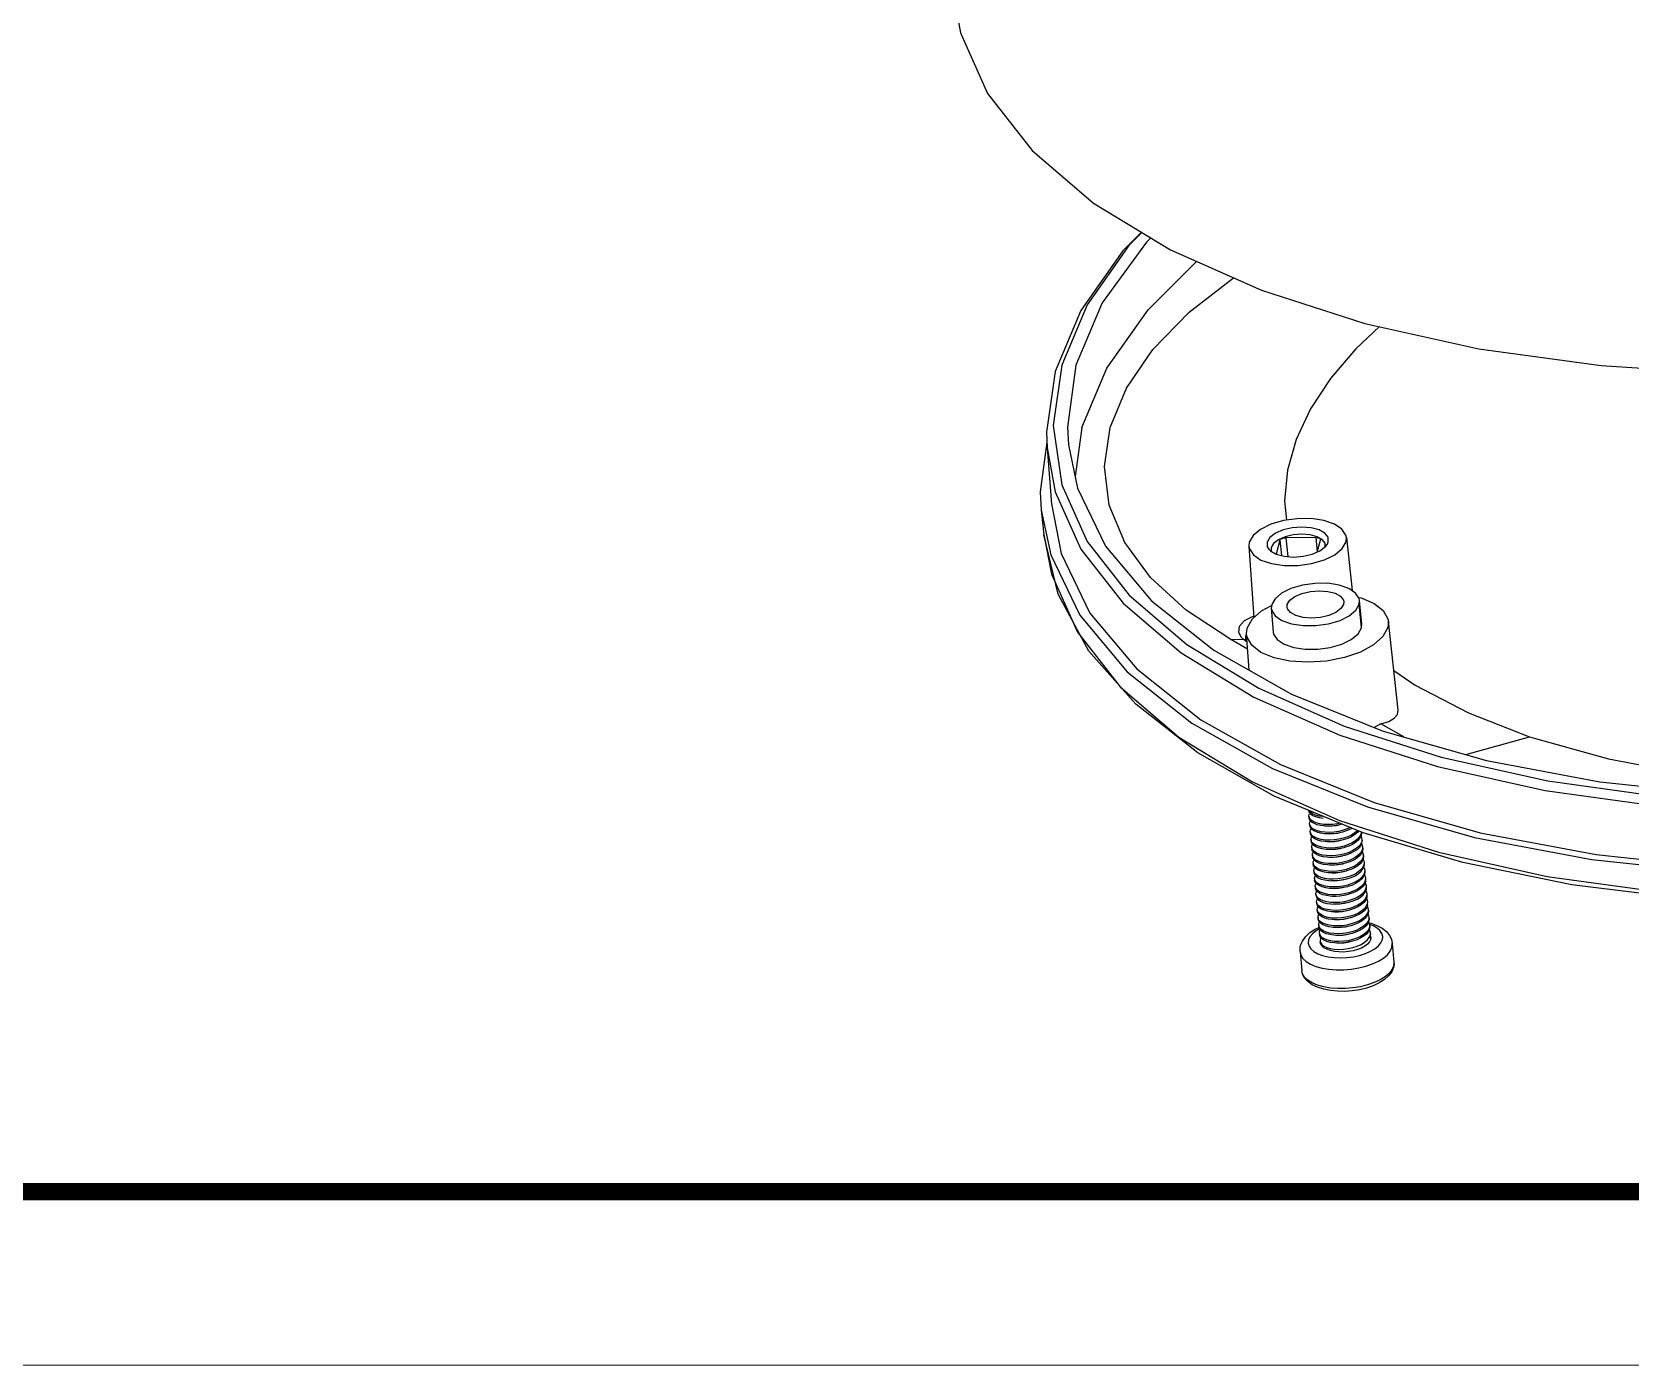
# Model space of a CAD drawing. Header units: millimetres. Extents: x 3608 to 4003, y 1445 to 1719.
# Drawn here: x 3747.9 to 3810.7, y 1444.6 to 1497 of the extents above; entities that cross this region are included whole.
import ezdxf

# ---------------------------------------------------------------- set-up
doc = ezdxf.new("R2010")
doc.units = ezdxf.units.MM
doc.layers.add('02___PRT_ALL_AXES', color=7, linetype='Continuous')
doc.layers.add('06___PRT_ALL_SURFS', color=7, linetype='Continuous')
doc.layers.add('from', color=7, linetype='Continuous', lineweight=13)

# ---------------------------------------------------------------- blocks, each defined once
blk = doc.blocks.new('A$C67255E6B')
at = {"color": 7, "linetype": 'Continuous'}
for p, q in [((9.27, 39.897), (7.834, 36.479)), ((7.834, 36.479), (7.354, 33.063)), ((9.342, 33.33), (8.955, 30.575)), ((7.354, 33.063), (7.387, 32.192)), ((7.387, 32.192), (7.623, 29.035)), ((7.057, 28.689), (7.195, 27.305)), ((7.195, 27.305), (7.627, 25.093)), ((20.46, 27), (20.242, 26.222)), ((20.46, 27), (20.544, 26.139)), ((22.476, 27.151), (20.797, 27.145)), ((20.797, 27.145), (20.9, 26.083)), ((22.476, 27.151), (22.54, 26.325)), ((22.544, 26.34), (22.731, 27.007)), ((22.734, 27.033), (22.731, 27.007)), ((24.169, 26.909), (24.191, 27.159)), ((24.191, 27.157), (24.519, 24.17)), ((18.737, 26.89), (18.713, 26.665)), ((18.713, 26.666), (18.992, 22.655)), ((19.829, 26.493), (19.923, 26.401)), ((19.923, 26.401), (20.251, 26.216)), ((20.099, 26.818), (19.96, 26.588)), ((19.96, 26.588), (19.97, 26.375)), ((20.251, 26.216), (20.697, 26.098)), ((21.76, 26.102), (22.273, 26.223)), ((22.273, 26.223), (22.706, 26.41)), ((22.706, 26.41), (23.016, 26.646)), ((23.016, 26.646), (23.122, 26.787)), ((23.122, 26.787), (23.173, 26.906)), ((7.627, 25.093), (9.087, 21.834)), ((19.418, 23.034), (19.991, 23.345)), ((19.995, 23.385), (19.974, 23.183)), ((20.858, 23.25), (20.871, 23.388)), ((24.044, 23.538), (24.031, 23.399)), ((24.865, 23.791), (25.013, 23.759)), ((24.907, 23.402), (24.927, 23.617)), ((25.038, 22.089), (24.907, 23.402)), ((25.058, 22.309), (24.927, 23.617)), ((19.974, 23.183), (20.078, 21.863)), ((26.551, 22.457), (26.52, 22.094)), ((27.099, 17.457), (26.551, 22.455)), ((18.52, 21.377), (18.558, 21.708)), ((18.558, 21.708), (18.584, 21.736)), ((18.725, 19.706), (18.583, 21.741)), ((18.584, 21.739), (18.618, 22.066)), ((25.038, 22.089), (25.058, 22.309)), ((17.698, 21.422), (18.388, 21.452)), ((18.643, 20.891), (17.698, 21.422)), ((18.388, 21.452), (18.309, 21.538)), ((18.615, 21.282), (18.388, 21.452)), ((18.542, 21.337), (18.52, 21.377)), ((18.991, 18.193), (23.821, 16.05)), ((19.273, 18.687), (24.065, 16.561)), ((21.109, 18.365), (26.25, 16.289)), ((27.053, 17.215), (27.1, 17.454)), ((24.065, 16.561), (29.511, 14.816)), ((26.119, 16.686), (25.748, 16.492)), ((27.415, 15.957), (26.119, 16.686)), ((23.821, 16.05), (29.309, 14.291)), ((30.898, 14.965), (34.468, 15.97)), ((18.913, 13.433), (23.801, 11.264)), ((22.083, 11.826), (22.081, 11.832)), ((22.086, 11.501), (22.099, 11.61)), ((22.122, 11.388), (22.086, 11.501)), ((22.147, 10.979), (22.126, 11.063)), ((22.139, 11.173), (22.174, 11.239)), ((22.178, 10.735), (22.216, 10.806)), ((22.165, 10.625), (22.178, 10.735)), ((22.201, 10.512), (22.165, 10.625)), ((22.204, 10.187), (22.217, 10.297)), ((22.24, 10.074), (22.204, 10.187)), ((22.217, 10.297), (22.255, 10.368)), ((22.256, 9.859), (22.295, 9.931)), ((25.02, 10.618), (25.012, 10.526)), ((25.031, 10.573), (25.02, 10.438)), ((25.062, 10.222), (25.052, 10.088)), ((25.059, 10), (25.07, 10.135)), ((22.243, 9.749), (22.256, 9.859)), ((22.279, 9.636), (22.243, 9.749)), ((22.283, 9.311), (22.296, 9.421)), ((22.308, 9.219), (22.283, 9.311)), ((22.296, 9.421), (22.334, 9.493)), ((22.322, 8.873), (22.335, 8.983)), ((22.335, 8.983), (22.373, 9.055)), ((25.102, 9.785), (25.091, 9.65)), ((25.109, 9.697), (25.099, 9.562)), ((25.141, 9.347), (25.13, 9.212)), ((25.149, 9.259), (25.138, 9.124)), ((22.358, 8.761), (22.322, 8.873)), ((22.361, 8.436), (22.374, 8.545)), ((22.397, 8.323), (22.361, 8.436)), ((22.374, 8.545), (22.412, 8.617)), ((22.4, 7.998), (22.413, 8.108)), ((22.413, 8.108), (22.451, 8.179)), ((25.18, 8.909), (25.169, 8.774)), ((25.188, 8.821), (25.177, 8.687)), ((25.219, 8.471), (25.209, 8.336)), ((25.227, 8.383), (25.216, 8.249)), ((22.436, 7.885), (22.4, 7.998)), ((22.44, 7.56), (22.453, 7.67)), ((22.467, 7.463), (22.44, 7.56)), ((22.453, 7.67), (22.491, 7.741)), ((22.479, 7.122), (22.492, 7.232)), ((22.492, 7.232), (22.53, 7.304)), ((24.292, 7.559), (24.251, 7.547)), ((25.259, 8.033), (25.248, 7.898)), ((25.266, 7.946), (25.256, 7.811)), ((25.298, 7.595), (25.287, 7.46)), ((25.306, 7.508), (25.295, 7.373)), ((22.515, 7.009), (22.479, 7.122)), ((22.518, 6.684), (22.531, 6.794)), ((22.554, 6.571), (22.518, 6.684)), ((22.531, 6.794), (22.569, 6.865)), ((22.557, 6.246), (22.57, 6.356)), ((22.57, 6.356), (22.609, 6.428)), ((25.337, 7.157), (25.326, 7.023)), ((25.345, 7.07), (25.334, 6.935)), ((25.376, 6.72), (25.366, 6.585)), ((25.373, 6.497), (25.384, 6.632)), ((22.593, 6.134), (22.557, 6.246)), ((22.597, 5.808), (22.61, 5.918)), ((22.633, 5.695), (22.597, 5.808)), ((22.61, 5.918), (22.648, 5.99)), ((22.636, 5.37), (22.649, 5.48)), ((22.649, 5.48), (22.687, 5.552)), ((25.416, 6.282), (25.405, 6.147)), ((25.423, 6.194), (25.413, 6.059)), ((25.455, 5.844), (25.444, 5.709)), ((25.463, 5.756), (25.452, 5.621)), ((25.494, 5.406), (25.483, 5.271)), ((25.689, 5.347), (25.49, 5.422)), ((22.672, 5.258), (22.636, 5.37)), ((22.675, 4.933), (22.688, 5.042)), ((22.711, 4.82), (22.675, 4.933)), ((22.688, 5.042), (22.726, 5.114)), ((25.463, 4.691), (25.523, 4.833)), ((25.502, 5.318), (25.491, 5.184)), ((25.533, 4.968), (25.523, 4.833)), ((25.528, 4.682), (25.55, 4.608)), ((25.53, 4.746), (25.541, 4.881)), ((25.53, 4.746), (25.546, 4.571)), ((25.533, 4.78), (25.558, 4.693)), ((25.558, 4.693), (25.546, 4.571)), ((26.746, 4.137), (26.768, 4.36)), ((26.855, 3.107), (26.833, 3.004)), ((26.862, 3.309), (26.84, 3.086))]:
    blk.add_line(p, q, dxfattribs=at)
for points in [[(2.035, 58.117), (2.514, 55.495), (4.039, 52.088), (6.548, 48.882), (9.994, 45.936), (14.312, 43.305), (19.422, 41.038), (25.229, 39.177), (31.625, 37.757), (38.49, 36.804), (45.697, 36.336), (53.111, 36.361), (60.595, 36.88), (68.008, 37.883), (75.213, 39.351), (82.076, 41.256), (88.468, 43.563), (94.271, 46.229), (99.377, 49.205), (103.69, 52.435), (107.13, 55.858), (109.633, 59.412), (111.153, 63.03)], [(12.703, 44.286), (11.975, 43.555), (9.628, 40.222), (8.203, 36.83)], [(13.204, 43.98), (12.961, 43.747), (10.482, 40.324), (8.993, 36.833)], [(12.677, 44.301), (11.636, 43.256), (9.27, 39.897)], [(9.342, 33.33), (10.744, 36.668), (13.053, 39.946), (15.776, 42.656)], [(17.698, 21.422), (15.183, 23.073), (13.185, 24.904), (11.739, 26.881), (10.874, 28.97), (10.6, 31.133), (10.922, 33.335), (11.835, 35.538), (13.322, 37.708), (15.362, 39.807), (17.843, 41.739)], [(26.047, 38.995), (24.715, 37.743), (23.289, 36.077), (22.17, 34.378), (21.364, 32.657), (20.88, 30.931), (20.722, 29.213), (20.829, 28.127)], [(8.203, 36.83), (7.727, 33.441), (8.209, 30.118), (9.639, 26.924), (11.992, 23.917), (15.223, 21.155), (19.273, 18.687)], [(8.993, 36.833), (8.526, 33.346), (8.582, 32.362)], [(7.057, 28.69), (7.583, 26.173), (9.222, 22.785), (11.884, 19.616), (15.515, 16.73), (20.04, 14.185), (25.368, 12.033), (31.39, 10.318), (37.983, 9.075), (45.013, 8.33), (52.338, 8.097), (59.807, 8.381), (67.269, 9.177), (74.573, 10.468), (81.568, 12.228), (88.114, 14.421), (94.076, 17.003), (99.334, 19.92), (103.78, 23.114), (107.324, 26.52), (109.893, 30.067), (111.435, 33.685)], [(7.623, 29.036), (8.168, 26.256), (9.789, 22.906), (12.421, 19.773), (16.011, 16.919), (20.485, 14.403), (25.753, 12.275), (31.706, 10.58), (38.225, 9.351), (45.176, 8.614), (52.418, 8.384), (59.803, 8.665), (67.181, 9.452), (74.402, 10.728), (81.319, 12.468), (87.791, 14.636), (93.686, 17.189), (98.884, 20.073), (103.28, 23.231), (106.784, 26.598), (109.324, 30.106), (110.849, 33.683)], [(7.375, 32.513), (6.999, 29.71), (7.057, 28.69)], [(8.582, 32.362), (9.089, 29.933), (10.671, 26.664), (13.239, 23.606), (16.743, 20.821), (21.109, 18.365)], [(7.387, 32.192), (7.84, 29.714), (9.282, 26.494), (11.653, 23.464), (14.91, 20.68), (18.991, 18.193)], [(24.191, 27.159), (24.164, 27.282), (23.938, 27.626), (23.514, 27.909), (22.918, 28.112), (22.211, 28.215), (21.432, 28.212), (20.666, 28.104), (19.954, 27.896), (19.371, 27.61), (18.952, 27.264), (18.737, 26.89)], [(25.129, 10.573), (20.139, 12.635), (15.854, 15.054), (12.36, 17.788), (9.727, 20.781), (7.997, 23.976), (7.195, 27.305)], [(23.173, 26.906), (23.162, 27.165), (22.983, 27.399), (22.655, 27.583), (22.209, 27.701), (21.689, 27.74), (21.146, 27.697), (20.633, 27.576), (20.2, 27.389), (19.89, 27.154), (19.733, 26.894)], [(22.833, 27.034), (22.543, 27.197), (22.148, 27.302), (21.689, 27.336), (21.209, 27.298), (20.755, 27.191), (20.373, 27.026), (20.099, 26.818)], [(20.46, 27), (20.498, 27.055), (20.575, 27.102), (20.68, 27.134), (20.797, 27.145)], [(22.476, 27.151), (22.586, 27.141), (22.673, 27.11), (22.724, 27.063), (22.734, 27.033)], [(22.999, 26.633), (22.991, 26.828), (22.833, 27.034)], [(18.713, 26.665), (18.742, 26.517), (18.968, 26.173), (19.392, 25.891), (19.988, 25.687), (20.696, 25.584), (21.474, 25.587), (22.24, 25.695), (22.952, 25.903), (23.536, 26.189), (23.955, 26.535), (24.169, 26.909)], [(19.733, 26.894), (19.745, 26.634), (19.829, 26.493)], [(20.697, 26.098), (21.217, 26.059), (21.76, 26.102)], [(24.927, 23.617), (24.904, 23.729), (24.71, 24.038), (24.335, 24.296), (23.793, 24.484), (23.144, 24.582), (22.424, 24.58), (21.719, 24.477), (21.07, 24.285), (20.549, 24.023), (20.182, 23.713), (19.995, 23.385)], [(19.974, 23.183), (19.998, 23.058), (20.192, 22.75), (20.567, 22.491), (21.109, 22.303), (21.759, 22.205), (22.478, 22.208), (23.183, 22.31), (23.832, 22.503), (24.353, 22.764), (24.72, 23.074), (24.907, 23.402)], [(24.031, 23.399), (23.887, 23.16), (23.602, 22.944), (23.205, 22.772), (22.734, 22.661), (22.235, 22.621), (21.757, 22.657), (21.347, 22.766), (21.045, 22.935), (20.881, 23.15), (20.858, 23.25)], [(20.871, 23.388), (21.015, 23.627), (21.3, 23.843), (21.697, 24.015), (22.169, 24.127), (22.668, 24.166), (23.145, 24.13), (23.555, 24.022), (23.857, 23.852), (24.021, 23.638), (24.044, 23.538)], [(25.013, 23.759), (25.745, 23.455), (26.261, 23.058), (26.525, 22.593), (26.551, 22.457)], [(18.309, 21.538), (18.151, 21.824), (18.187, 22.181), (18.462, 22.486), (18.915, 22.725), (18.986, 22.746)], [(18.618, 22.066), (18.893, 22.567), (19.418, 23.034)], [(9.087, 21.834), (11.487, 18.768), (14.783, 15.95), (18.913, 13.433)], [(26.52, 22.094), (26.245, 21.594), (25.72, 21.126), (24.98, 20.724), (24.075, 20.414), (23.068, 20.218), (22.028, 20.149), (21.023, 20.211), (20.125, 20.401), (19.392, 20.705), (18.877, 21.103), (18.613, 21.567), (18.584, 21.739)], [(20.078, 21.863), (20.104, 21.732), (20.309, 21.42), (20.695, 21.163), (21.237, 20.978), (21.88, 20.884), (22.588, 20.887), (23.284, 20.985), (23.932, 21.174), (24.462, 21.434), (24.843, 21.749), (25.038, 22.089)], [(26.855, 19.68), (28.05, 18.855), (31.055, 17.301), (34.468, 15.97)], [(26.119, 16.686), (26.565, 16.832), (26.874, 17.01), (27.053, 17.215)], [(26.25, 16.289), (32.06, 14.634), (38.422, 13.435), (45.206, 12.716), (52.273, 12.491), (59.481, 12.766), (66.681, 13.534), (73.729, 14.779), (80.479, 16.477)], [(29.511, 14.816), (35.508, 13.484), (41.947, 12.59), (48.705, 12.151), (55.658, 12.175), (62.676, 12.662), (69.628, 13.602), (76.385, 14.978), (82.821, 16.765)], [(29.309, 14.291), (35.354, 12.949), (41.843, 12.048), (48.654, 11.606), (55.662, 11.63), (62.735, 12.12), (69.742, 13.068), (76.552, 14.455)], [(90.262, 13.608), (84.291, 11.401), (77.88, 9.567), (71.144, 8.138), (64.202, 7.136), (57.177, 6.581), (50.196, 6.482), (43.382, 6.841), (36.857, 7.653), (30.736, 8.903), (25.129, 10.573)], [(22.058, 11.842), (22.09, 11.74), (22.171, 11.64), (22.297, 11.552), (22.461, 11.48), (22.661, 11.426), (22.89, 11.393)], [(22.938, 11.478), (22.889, 11.48), (22.661, 11.512), (22.46, 11.566), (22.293, 11.638), (22.166, 11.725), (22.083, 11.826)], [(22.539, 11.029), (22.39, 11.087), (22.268, 11.157), (22.174, 11.239), (22.116, 11.33), (22.094, 11.413)], [(23.822, 11.113), (23.695, 11.084), (23.434, 11.047), (23.176, 11.033), (22.928, 11.042), (22.7, 11.074), (22.499, 11.128), (22.332, 11.2), (22.205, 11.288), (22.122, 11.388)], [(22.126, 11.063), (22.125, 11.075), (22.139, 11.173)], [(22.968, 10.518), (22.743, 10.55), (22.54, 10.604), (22.376, 10.676), (22.252, 10.762), (22.169, 10.863), (22.133, 10.975)], [(22.571, 10.679), (22.419, 10.738), (22.296, 10.808), (22.205, 10.89), (22.147, 10.979)], [(22.929, 10.955), (22.743, 10.98), (22.539, 11.029)], [(24.409, 10.871), (24.243, 10.792), (24.01, 10.712), (23.76, 10.651), (23.504, 10.612), (23.248, 10.595), (23.002, 10.602), (22.774, 10.63), (22.571, 10.679)], [(23.937, 11.05), (23.733, 11.002), (23.478, 10.963), (23.224, 10.946), (22.975, 10.952), (22.929, 10.955)], [(23.825, 11.019), (23.608, 10.97), (23.386, 10.942), (23.169, 10.937), (23.047, 10.944)], [(23.801, 11.264), (29.356, 9.484), (35.474, 8.125), (42.04, 7.214), (48.934, 6.766), (56.026, 6.791), (63.184, 7.287), (70.276, 8.246), (77.168, 9.65), (83.732, 11.472)], [(24.504, 10.831), (24.453, 10.8), (24.242, 10.701), (23.976, 10.612)], [(23.007, 10.08), (22.781, 10.112), (22.581, 10.166), (22.416, 10.238), (22.29, 10.326), (22.208, 10.426), (22.173, 10.537)], [(24.82, 10.701), (24.811, 10.689), (24.664, 10.562), (24.48, 10.447), (24.266, 10.348), (24.027, 10.268), (23.773, 10.208), (23.513, 10.171), (23.254, 10.157), (23.007, 10.167), (22.778, 10.199), (22.577, 10.252), (22.411, 10.324), (22.284, 10.412), (22.201, 10.512)], [(23.047, 9.642), (22.835, 9.672), (22.632, 9.724), (22.465, 9.794), (22.336, 9.882), (22.249, 9.984), (22.212, 10.099)], [(25.012, 10.526), (24.954, 10.386), (24.85, 10.251), (24.704, 10.124), (24.52, 10.009), (24.305, 9.91), (24.067, 9.83), (23.813, 9.77), (23.552, 9.733), (23.293, 9.719), (23.046, 9.729), (22.818, 9.761), (22.617, 9.814), (22.45, 9.886), (22.323, 9.974), (22.24, 10.074)], [(25.052, 10.088), (24.993, 9.948), (24.889, 9.813), (24.743, 9.686), (24.559, 9.571), (24.344, 9.472), (24.106, 9.392), (23.852, 9.332), (23.591, 9.295), (23.333, 9.281), (23.085, 9.291), (22.857, 9.323), (22.656, 9.376), (22.489, 9.448), (22.362, 9.536), (22.279, 9.636)], [(23.976, 10.612), (23.742, 10.558), (23.48, 10.521), (23.224, 10.507), (22.968, 10.518)], [(24.016, 10.174), (23.771, 10.119), (23.509, 10.082), (23.253, 10.069), (23.007, 10.08)], [(23.864, 10.581), (23.682, 10.538), (23.459, 10.507), (23.241, 10.498), (23.086, 10.507)], [(23.903, 10.143), (23.755, 10.107), (23.533, 10.073), (23.314, 10.06), (23.125, 10.069)], [(24.877, 10.677), (24.816, 10.599), (24.666, 10.47), (24.479, 10.355), (24.265, 10.257), (24.016, 10.174)], [(25.02, 10.438), (24.963, 10.3), (24.86, 10.166), (24.716, 10.04), (24.534, 9.925), (24.322, 9.826), (24.084, 9.745), (24.055, 9.737)], [(25.059, 10), (25.01, 9.876), (24.924, 9.755), (24.805, 9.64), (24.654, 9.534), (24.477, 9.439), (24.278, 9.357), (24.094, 9.299)], [(25.002, 10.394), (25.024, 10.362), (25.062, 10.222)], [(25.042, 9.956), (25.063, 9.924), (25.102, 9.785)], [(23.086, 9.204), (22.883, 9.232), (22.674, 9.285), (22.503, 9.357), (22.375, 9.445), (22.289, 9.546), (22.251, 9.662)], [(23.125, 8.766), (22.901, 8.798), (22.701, 8.851), (22.536, 8.923), (22.409, 9.011), (22.326, 9.112), (22.29, 9.224)], [(23.405, 8.844), (23.179, 8.849), (22.967, 8.872), (22.776, 8.914), (22.61, 8.971), (22.474, 9.043), (22.373, 9.126), (22.308, 9.219)], [(25.13, 9.212), (25.072, 9.073), (24.968, 8.937), (24.821, 8.81), (24.637, 8.696), (24.423, 8.597), (24.184, 8.516), (23.93, 8.456), (23.67, 8.419), (23.411, 8.406), (23.164, 8.415), (22.935, 8.447), (22.734, 8.501), (22.568, 8.573), (22.441, 8.66), (22.358, 8.761)], [(24.055, 9.737), (23.831, 9.685), (23.574, 9.647), (23.318, 9.632), (23.047, 9.642)], [(23.374, 9.194), (23.121, 9.201), (23.086, 9.204)], [(23.943, 9.705), (23.829, 9.677), (23.607, 9.639), (23.387, 9.623), (23.165, 9.631)], [(23.46, 9.186), (23.248, 9.189), (23.204, 9.193)], [(24.094, 9.299), (24.062, 9.29), (23.835, 9.24), (23.604, 9.208), (23.374, 9.194)], [(25.091, 9.65), (25.042, 9.526), (24.956, 9.405), (24.836, 9.29), (24.686, 9.184), (24.508, 9.088), (24.309, 9.006), (24.093, 8.94), (23.866, 8.89), (23.635, 8.858), (23.405, 8.844)], [(23.982, 9.267), (23.902, 9.247), (23.681, 9.205), (23.46, 9.186)], [(25.099, 9.562), (25.041, 9.424), (24.935, 9.287), (24.785, 9.157), (24.599, 9.042), (24.386, 8.945), (24.133, 8.861)], [(25.138, 9.124), (25.08, 8.986), (24.977, 8.852), (24.834, 8.726), (24.653, 8.612), (24.441, 8.513), (24.203, 8.432), (24.173, 8.423)], [(25.08, 9.518), (25.102, 9.486), (25.141, 9.347)], [(25.12, 9.081), (25.142, 9.048), (25.18, 8.909)], [(23.164, 8.328), (22.953, 8.358), (22.748, 8.411), (22.582, 8.481), (22.453, 8.569), (22.367, 8.671), (22.33, 8.786)], [(22.369, 8.348), (22.404, 8.237), (22.485, 8.138), (22.608, 8.05), (22.772, 7.978), (22.972, 7.924), (23.204, 7.89)], [(25.169, 8.774), (25.111, 8.635), (25.007, 8.499), (24.86, 8.373), (24.677, 8.258), (24.462, 8.159), (24.224, 8.078), (23.97, 8.019), (23.709, 7.982), (23.45, 7.968), (23.203, 7.977), (22.975, 8.009), (22.774, 8.063), (22.607, 8.135), (22.48, 8.223), (22.397, 8.323)], [(25.209, 8.336), (25.15, 8.197), (25.046, 8.062), (24.9, 7.935), (24.716, 7.82), (24.501, 7.721), (24.263, 7.64), (24.009, 7.581), (23.748, 7.544), (23.49, 7.53), (23.242, 7.539), (23.014, 7.572), (22.813, 7.625), (22.646, 7.697), (22.519, 7.785), (22.436, 7.885)], [(24.133, 8.861), (23.893, 8.806), (23.631, 8.769), (23.374, 8.756), (23.125, 8.766)], [(24.173, 8.423), (23.949, 8.371), (23.692, 8.333), (23.437, 8.318), (23.164, 8.328)], [(24.021, 8.83), (23.975, 8.817), (23.755, 8.772), (23.533, 8.75), (23.319, 8.75), (23.243, 8.755)], [(24.06, 8.392), (23.829, 8.34), (23.606, 8.314), (23.391, 8.31), (23.282, 8.317)], [(24.212, 7.985), (24.463, 8.068), (24.677, 8.166), (24.863, 8.281), (25.013, 8.41), (25.119, 8.547), (25.177, 8.687)], [(25.216, 8.249), (25.16, 8.112), (25.058, 7.979), (24.914, 7.852), (24.733, 7.738), (24.524, 7.639), (24.292, 7.559)], [(25.159, 8.643), (25.181, 8.61), (25.219, 8.471)], [(25.198, 8.205), (25.22, 8.172), (25.259, 8.033)], [(23.243, 7.453), (23.032, 7.482), (22.829, 7.534), (22.66, 7.606), (22.53, 7.694), (22.445, 7.796), (22.408, 7.91)], [(23.282, 7.015), (23.07, 7.044), (22.865, 7.098), (22.698, 7.169), (22.57, 7.256), (22.484, 7.358), (22.447, 7.472)], [(24.323, 7.209), (24.09, 7.151), (23.85, 7.113), (23.61, 7.094), (23.376, 7.095), (23.157, 7.116), (22.958, 7.156), (22.784, 7.212), (22.642, 7.284), (22.535, 7.369), (22.467, 7.463)], [(25.287, 7.46), (25.229, 7.321), (25.125, 7.186), (24.978, 7.059), (24.794, 6.944), (24.58, 6.845), (24.341, 6.765), (24.087, 6.705), (23.827, 6.668), (23.568, 6.654), (23.321, 6.664), (23.092, 6.696), (22.891, 6.749), (22.725, 6.821), (22.598, 6.909), (22.515, 7.009)], [(23.204, 7.89), (23.444, 7.88), (23.698, 7.892), (23.961, 7.928), (24.212, 7.985)], [(24.251, 7.547), (24.037, 7.497), (23.774, 7.458), (23.514, 7.443), (23.243, 7.453)], [(24.1, 7.954), (23.902, 7.908), (23.68, 7.879), (23.463, 7.871), (23.322, 7.879)], [(24.139, 7.516), (23.976, 7.477), (23.754, 7.444), (23.535, 7.433), (23.361, 7.442)], [(25.256, 7.811), (25.198, 7.673), (25.095, 7.538), (24.951, 7.413), (24.771, 7.299), (24.56, 7.2), (24.322, 7.118), (24.29, 7.109)], [(25.248, 7.898), (25.202, 7.78), (25.123, 7.665), (25.012, 7.555), (24.873, 7.452), (24.71, 7.358), (24.525, 7.277), (24.323, 7.209)], [(24.33, 6.672), (24.58, 6.754), (24.793, 6.852), (24.979, 6.966), (25.13, 7.096), (25.237, 7.233), (25.295, 7.373)], [(25.237, 7.767), (25.259, 7.734), (25.298, 7.595)], [(25.277, 7.329), (25.299, 7.297), (25.337, 7.157)], [(22.487, 7.034), (22.522, 6.923), (22.603, 6.824), (22.727, 6.737), (22.891, 6.665), (23.091, 6.61), (23.321, 6.577)], [(23.361, 6.139), (23.143, 6.17), (22.943, 6.222), (22.777, 6.293), (22.648, 6.381), (22.562, 6.483), (22.526, 6.597)], [(25.326, 7.023), (25.268, 6.883), (25.164, 6.748), (25.017, 6.621), (24.834, 6.506), (24.619, 6.407), (24.381, 6.327), (24.127, 6.267), (23.866, 6.23), (23.607, 6.216), (23.36, 6.226), (23.132, 6.258), (22.931, 6.311), (22.764, 6.383), (22.637, 6.471), (22.554, 6.571)], [(25.366, 6.585), (25.307, 6.445), (25.203, 6.31), (25.057, 6.183), (24.873, 6.068), (24.658, 5.969), (24.42, 5.889), (24.166, 5.829), (23.905, 5.792), (23.647, 5.778), (23.399, 5.788), (23.171, 5.82), (22.97, 5.873), (22.803, 5.945), (22.676, 6.033), (22.593, 6.134)], [(24.29, 7.109), (24.067, 7.057), (23.809, 7.02), (23.554, 7.005), (23.282, 7.015)], [(23.321, 6.577), (23.562, 6.567), (23.817, 6.579), (24.079, 6.615), (24.33, 6.672)], [(24.178, 7.078), (24.049, 7.046), (23.828, 7.01), (23.608, 6.996), (23.4, 7.004)], [(24.217, 6.64), (24.123, 6.616), (23.901, 6.576), (23.681, 6.558), (23.47, 6.563), (23.439, 6.566)], [(25.334, 6.935), (25.277, 6.797), (25.173, 6.662), (25.026, 6.534), (24.842, 6.419), (24.629, 6.321), (24.369, 6.234)], [(25.373, 6.497), (25.335, 6.394), (25.271, 6.292), (25.183, 6.194), (25.072, 6.101)], [(25.316, 6.891), (25.338, 6.859), (25.376, 6.72)], [(25.356, 6.452), (25.377, 6.421), (25.416, 6.282)], [(23.4, 5.701), (23.185, 5.731), (22.98, 5.785), (22.814, 5.856), (22.687, 5.943), (22.602, 6.045), (22.565, 6.159)], [(23.439, 5.263), (23.21, 5.296), (23.009, 5.351), (22.845, 5.422), (22.72, 5.51), (22.639, 5.61), (22.604, 5.721)], [(25.103, 5.751), (24.92, 5.635), (24.706, 5.535), (24.467, 5.453), (24.213, 5.393), (23.952, 5.355), (23.692, 5.341), (23.443, 5.35), (23.214, 5.382), (23.012, 5.435), (22.844, 5.506), (22.716, 5.595), (22.633, 5.695)], [(25.444, 5.709), (25.386, 5.57), (25.282, 5.434), (25.135, 5.308), (24.951, 5.193), (24.737, 5.094), (24.498, 5.013), (24.244, 4.954), (23.984, 4.917), (23.725, 4.903), (23.477, 4.912), (23.249, 4.944), (23.048, 4.998), (22.882, 5.07), (22.755, 5.158), (22.672, 5.258)], [(24.369, 6.234), (24.14, 6.181), (23.88, 6.143), (23.623, 6.129), (23.361, 6.139)], [(24.408, 5.796), (24.185, 5.744), (23.926, 5.706), (23.67, 5.691), (23.4, 5.701)], [(24.256, 6.202), (24.196, 6.186), (23.975, 6.143), (23.754, 6.122), (23.541, 6.123), (23.479, 6.128)], [(24.296, 5.765), (24.269, 5.757), (24.049, 5.71), (23.827, 5.686), (23.612, 5.684), (23.518, 5.69)], [(25.072, 6.101), (24.892, 5.987), (24.681, 5.888), (24.442, 5.805), (24.408, 5.796)], [(25.413, 6.059), (25.354, 5.92), (25.247, 5.781), (25.096, 5.652), (24.91, 5.538), (24.696, 5.44), (24.447, 5.358)], [(25.452, 5.621), (25.394, 5.483), (25.292, 5.349), (25.146, 5.222), (24.963, 5.107), (24.75, 5.008), (24.512, 4.927), (24.487, 4.92)], [(25.405, 6.147), (25.366, 6.044), (25.302, 5.942), (25.214, 5.844), (25.103, 5.751)], [(25.394, 6.016), (25.416, 5.983), (25.455, 5.844)], [(25.434, 5.578), (25.456, 5.545), (25.494, 5.406)], [(25.462, 5.524), (25.561, 5.501), (25.907, 5.377), (26.207, 5.215), (26.444, 5.022), (26.612, 4.813), (26.718, 4.591), (26.768, 4.36)], [(21.622, 4.256), (21.721, 4.494), (21.892, 4.737), (22.138, 4.966), (22.445, 5.167), (22.65, 5.264)], [(22.065, 4.559), (22.047, 4.383), (22.092, 4.212), (22.2, 4.052), (22.367, 3.908), (22.588, 3.784), (22.856, 3.684), (23.163, 3.61), (23.499, 3.566)], [(22.677, 5.179), (22.485, 5.066), (22.287, 4.906), (22.145, 4.735), (22.065, 4.559)], [(23.478, 4.825), (23.264, 4.856), (23.063, 4.908), (22.896, 4.978), (22.767, 5.066), (22.681, 5.168), (22.644, 5.283)], [(23.518, 4.387), (23.292, 4.42), (23.089, 4.474), (22.925, 4.546), (22.801, 4.633), (22.719, 4.733), (22.683, 4.845)], [(25.483, 5.271), (25.425, 5.132), (25.321, 4.997), (25.174, 4.87), (24.991, 4.755), (24.776, 4.656), (24.537, 4.575), (24.284, 4.516), (24.023, 4.479), (23.764, 4.465), (23.517, 4.474), (23.289, 4.507), (23.088, 4.56), (22.921, 4.632), (22.794, 4.72), (22.711, 4.82)], [(22.765, 4.676), (22.743, 4.644), (22.713, 4.527), (22.714, 4.495)], [(22.714, 4.495), (22.735, 4.414), (22.805, 4.309), (22.923, 4.215), (23.083, 4.138), (23.281, 4.079), (23.508, 4.041), (23.758, 4.027), (24.02, 4.037), (24.286, 4.071), (24.547, 4.129), (24.792, 4.209), (25.014, 4.308), (25.204, 4.425), (25.355, 4.553), (25.463, 4.691)], [(25.546, 4.571), (25.485, 4.442), (25.376, 4.317), (25.224, 4.201), (25.033, 4.098), (24.81, 4.012), (24.563, 3.945), (24.302, 3.901), (24.034, 3.879), (23.771, 3.883), (23.52, 3.91), (23.291, 3.961), (23.093, 4.033), (22.931, 4.123), (22.812, 4.23), (22.74, 4.349), (22.719, 4.439)], [(24.447, 5.358), (24.198, 5.301), (23.936, 5.265), (23.68, 5.253), (23.439, 5.263)], [(24.487, 4.92), (24.261, 4.868), (24.002, 4.83), (23.745, 4.815), (23.478, 4.825)], [(23.499, 3.566), (23.854, 3.552), (24.219, 3.568), (24.581, 3.615), (24.929, 3.691), (25.254, 3.794), (25.545, 3.919), (25.793, 4.065), (25.991, 4.226), (26.132, 4.397), (26.213, 4.573)], [(24.335, 5.327), (24.123, 5.278), (23.901, 5.25), (23.684, 5.245), (23.557, 5.252)], [(24.374, 4.889), (24.197, 4.847), (23.974, 4.815), (23.756, 4.806), (23.596, 4.814)], [(25.491, 5.184), (25.433, 5.045), (25.329, 4.909), (25.183, 4.782), (25.002, 4.669), (24.79, 4.571), (24.526, 4.482)], [(25.473, 5.14), (25.495, 5.107), (25.533, 4.968)], [(26.213, 4.573), (26.231, 4.749), (26.185, 4.919), (26.077, 5.079), (25.91, 5.223), (25.689, 5.347)], [(21.588, 3.896), (21.585, 4.015), (21.596, 4.135), (21.622, 4.256)], [(21.588, 3.896), (21.635, 3.712), (21.752, 3.523), (21.935, 3.35), (22.18, 3.198), (22.479, 3.072), (22.824, 2.975), (23.206, 2.909), (23.615, 2.876), (24.039, 2.878), (24.467, 2.913), (24.887, 2.982), (25.288, 3.082), (25.658, 3.21), (25.988, 3.364), (26.269, 3.538), (26.492, 3.729), (26.653, 3.93), (26.746, 4.137)], [(24.526, 4.482), (24.291, 4.428), (24.028, 4.391), (23.773, 4.377), (23.518, 4.387)], [(24.413, 4.451), (24.27, 4.416), (24.048, 4.381), (23.829, 4.368), (23.635, 4.377)], [(26.84, 3.086), (26.747, 2.879), (26.587, 2.678), (26.363, 2.487), (26.082, 2.313), (25.752, 2.159), (25.382, 2.031), (24.981, 1.931), (24.561, 1.862), (24.133, 1.827), (23.709, 1.825), (23.301, 1.858), (22.918, 1.924), (22.573, 2.021), (22.274, 2.147), (22.029, 2.299), (21.846, 2.472), (21.729, 2.661), (21.682, 2.845)], [(26.833, 3.004), (26.735, 2.775), (26.564, 2.545), (26.324, 2.332), (26.028, 2.144), (25.689, 1.985), (25.318, 1.858), (24.923, 1.762), (24.514, 1.699), (24.099, 1.669), (23.689, 1.673), (23.291, 1.712), (22.916, 1.786), (22.572, 1.896), (22.269, 2.042), (22.023, 2.218), (21.845, 2.415), (21.732, 2.627), (21.682, 2.845)], [(26.862, 3.309), (26.865, 3.209), (26.855, 3.107)]]:
    blk.add_lwpolyline(points, dxfattribs=at)
at = {"layer": '02___PRT_ALL_AXES', "color": 7, "linetype": 'Continuous'}
for p, q in [((22.086, 11.501), (22.094, 11.413)), ((22.126, 11.063), (22.133, 10.975)), ((22.165, 10.625), (22.173, 10.537)), ((22.204, 10.187), (22.212, 10.099)), ((25.027, 10.615), (25.031, 10.573)), ((25.062, 10.222), (25.07, 10.135)), ((22.243, 9.749), (22.251, 9.662)), ((22.283, 9.311), (22.29, 9.224)), ((25.102, 9.785), (25.109, 9.697)), ((25.141, 9.347), (25.149, 9.259)), ((22.322, 8.873), (22.33, 8.786)), ((22.361, 8.436), (22.369, 8.348)), ((25.18, 8.909), (25.188, 8.821)), ((25.219, 8.471), (25.227, 8.383)), ((22.4, 7.998), (22.408, 7.91)), ((22.44, 7.56), (22.447, 7.472)), ((25.259, 8.033), (25.266, 7.946)), ((25.298, 7.595), (25.306, 7.508)), ((22.479, 7.122), (22.487, 7.034)), ((22.518, 6.684), (22.526, 6.596)), ((25.337, 7.157), (25.345, 7.07)), ((25.376, 6.72), (25.384, 6.632)), ((22.557, 6.246), (22.565, 6.159)), ((22.597, 5.808), (22.604, 5.721)), ((25.416, 6.282), (25.423, 6.194)), ((25.455, 5.844), (25.463, 5.756)), ((25.494, 5.406), (25.502, 5.318)), ((22.636, 5.37), (22.644, 5.283)), ((22.675, 4.933), (22.683, 4.845)), ((22.714, 4.495), (22.719, 4.439)), ((25.533, 4.968), (25.541, 4.881)), ((21.588, 3.896), (21.682, 2.845)), ((26.768, 4.36), (26.862, 3.309))]:
    blk.add_line(p, q, dxfattribs=at)
at = {"layer": '06___PRT_ALL_SURFS', "color": 7, "linetype": 'Continuous'}
blk.add_lwpolyline([(34.468, 15.97), (38.912, 14.718), (43.765, 13.812), (48.939, 13.268), (54.323, 13.099), (59.813, 13.306), (65.301, 13.887), (70.672, 14.828), (75.828, 16.114)], dxfattribs=at)

msp = doc.modelspace()

# ---------------------------------------------------------------- linework, layer by layer
at = {"layer": 'from'}
msp.add_lwpolyline([(3607.872, 1444.617), (4003.339, 1444.617), (4003.339, 1719.431), (3607.872, 1719.431)], close=True, dxfattribs=at)
at = {"layer": 'from', "const_width": 0.682}
msp.add_lwpolyline([(3614.687, 1451.432), (3614.687, 1712.615), (3996.523, 1712.615), (3996.523, 1451.432), (3614.687, 1451.432)], dxfattribs=at)

# ---------------------------------------------------------------- block references
at = {"xscale": 0.7, "yscale": 0.7, "zscale": 0.7}
msp.add_blockref('A$C67255E6B', (3782.658, 1458.136), dxfattribs=at)

doc.saveas('drawing.dxf')
